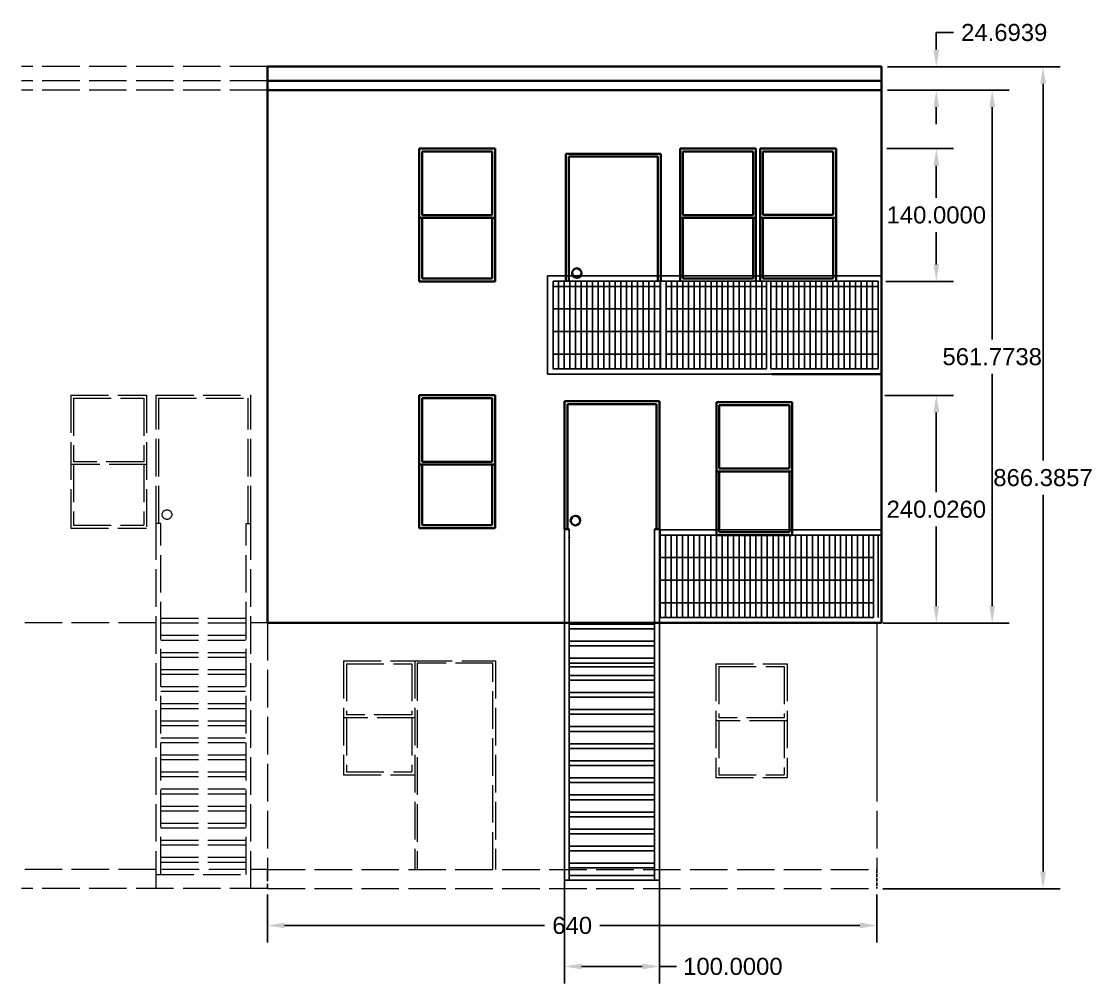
# Model space of a CAD drawing. Header units: inches. Extents: x 114 to 3871, y 85 to 1151.
# Drawn here: x 114 to 1243, y 85 to 1099 of the extents above; entities that cross this region are included whole.
import ezdxf

# ---------------------------------------------------------------- set-up
doc = ezdxf.new("R2010")
doc.units = ezdxf.units.IN
doc.header["$MEASUREMENT"] = 0
doc.linetypes.add('ACAD_ISO02W100', pattern=[15, 12, -3])
doc.layers.get('DEFPOINTS').update_dxf_attribs({"color": 210})
for name, color, linetype, lineweight in [('A-ANNO-DIMS', 253, 'Continuous', 20), ('A-ELEV-MBE1', 7, 'Continuous', 35), ('A-FLOR-STRS', 4, 'Continuous', 25), ('A-ROOF', 3, 'Continuous', 35), ('A-WALL-FULL-EXTR', 7, 'Continuous', 35), ('Adiacente alla casa', 143, 'Continuous', 20), ('Ringhiera', 7, 'Continuous', 25)]:
    doc.layers.add(name, color=color, linetype=linetype, lineweight=lineweight)
doc.layers.add('A-STRUCTURE', color=4, linetype='Continuous')
doc.styles.get("Standard").update_dxf_attribs({"font": 'Arial.ttf'})
doc.dimstyles.get("Standard").update_dxf_attribs({"dimtxt": 0.18, "dimasz": 0.18, "dimexe": 0.18, "dimexo": 0.0625, "dimgap": 0.09, "dimtad": 0, "dimtih": 1, "dimtoh": 1, "dimdec": 4, "dimzin": 0, "dimdsep": 46, "dimtxsty": 'Standard', "dimcen": 0.09, "dimadec": 0, "dimazin": 0, "dimtfac": 1, "dimtdec": 4, "dimtofl": 0, "dimtmove": 0, "dimatfit": 3, "dimfxl": 1, "dimtolj": 1, "dimtzin": 0, "dimarcsym": 0})

# ---------------------------------------------------------------- blocks, each defined once
blk = doc.blocks.new('*D33')
at = {"layer": 'A-ANNO-DIMS', "color": 0, "lineweight": -2, "transparency": 16777216}
for p, q in [((1027.6, 1051.7), (1209.5, 1051.7)), ((1191.5, 1033.7), (1191.5, 636.6)), ((1191.5, 203.3), (1191.5, 600.4)), ((1022.5, 185.3), (1209.5, 185.3))]:
    blk.add_line(p, q, dxfattribs=at)
at = {"layer": 'A-ANNO-DIMS', "color": 0, "transparency": 16777216}
for points in [[(1188.5, 1033.7), (1194.5, 1033.7), (1191.5, 1051.7)], [(1188.5, 203.3), (1194.5, 203.3), (1191.5, 185.3)]]:
    blk.add_solid(points, dxfattribs=at)
at = {"layer": 'DEFPOINTS', "color": 0, "transparency": 16777216}
for p in [(1021.3, 1051.7), (1191.5, 1051.7), (1016.3, 185.3)]:
    blk.add_point(p, dxfattribs=at)
at = {"layer": 'A-ANNO-DIMS', "color": 0, "lineweight": 25, "transparency": 16777216, "insert": (1191.5, 618.5), "char_height": 18, "attachment_point": 5}
blk.add_mtext('\\A1;866.3857', dxfattribs=at)
blk = doc.blocks.new('*D34')
at = {"layer": 'A-ANNO-DIMS', "color": 0, "lineweight": -2, "transparency": 16777216}
for p, q in [((1079, 1069.7), (1079, 1087.7)), ((1079, 1087.7), (1097, 1087.7)), ((1027.6, 1051.7), (1097, 1051.7)), ((1027.4, 1027), (1097, 1027)), ((1079, 1009), (1079, 991))]:
    blk.add_line(p, q, dxfattribs=at)
at = {"layer": 'A-ANNO-DIMS', "color": 0, "transparency": 16777216}
for points in [[(1076, 1069.7), (1082, 1069.7), (1079, 1051.7)], [(1076, 1009), (1082, 1009), (1079, 1027)]]:
    blk.add_solid(points, dxfattribs=at)
at = {"layer": 'DEFPOINTS', "color": 0, "transparency": 16777216}
for p in [(1021.3, 1051.7), (1079, 1051.7), (1021.1, 1027)]:
    blk.add_point(p, dxfattribs=at)
at = {"layer": 'A-ANNO-DIMS', "color": 0, "lineweight": 25, "transparency": 16777216, "insert": (1150.6, 1087.7), "char_height": 18, "attachment_point": 5}
blk.add_mtext('\\A1;24.6939', dxfattribs=at)
blk = doc.blocks.new('*D35')
at = {"layer": 'A-ANNO-DIMS', "color": 0, "lineweight": -2, "transparency": 16777216}
for p, q in [((1027.4, 1027), (1155.9, 1027)), ((1137.9, 1009), (1137.9, 764.1)), ((1137.9, 483.2), (1137.9, 727.9)), ((1022.5, 465.2), (1155.9, 465.2))]:
    blk.add_line(p, q, dxfattribs=at)
at = {"layer": 'A-ANNO-DIMS', "color": 0, "transparency": 16777216}
for points in [[(1134.9, 1009), (1140.9, 1009), (1137.9, 1027)], [(1134.9, 483.2), (1140.9, 483.2), (1137.9, 465.2)]]:
    blk.add_solid(points, dxfattribs=at)
at = {"layer": 'DEFPOINTS', "color": 0, "transparency": 16777216}
for p in [(1021.1, 1027), (1137.9, 1027), (1016.3, 465.2)]:
    blk.add_point(p, dxfattribs=at)
at = {"layer": 'A-ANNO-DIMS', "color": 0, "lineweight": 25, "transparency": 16777216, "insert": (1137.9, 746), "char_height": 18, "attachment_point": 5}
blk.add_mtext('\\A1;561.7738', dxfattribs=at)
blk = doc.blocks.new('*D44')
at = {"layer": 'A-ANNO-DIMS', "color": 0, "lineweight": -2, "transparency": 16777216}
for p, q in [((373.8, 179.1), (373.8, 128.5)), ((1016.3, 179.1), (1016.3, 128.5)), ((391.8, 146.5), (666, 146.5)), ((998.3, 146.5), (724.1, 146.5))]:
    blk.add_line(p, q, dxfattribs=at)
at = {"layer": 'A-ANNO-DIMS', "color": 0, "transparency": 16777216}
for points in [[(391.8, 149.5), (391.8, 143.5), (373.8, 146.5)], [(998.3, 149.5), (998.3, 143.5), (1016.3, 146.5)]]:
    blk.add_solid(points, dxfattribs=at)
at = {"layer": 'DEFPOINTS', "color": 0, "transparency": 16777216}
for p in [(373.8, 185.4), (1016.3, 185.4), (1016.3, 146.5)]:
    blk.add_point(p, dxfattribs=at)
at = {"layer": 'A-ANNO-DIMS', "color": 0, "lineweight": 25, "transparency": 16777216, "insert": (695.1, 146.5), "char_height": 18, "attachment_point": 5}
blk.add_mtext('\\A1;640', dxfattribs=at)
blk = doc.blocks.new('*D36')
at = {"layer": 'A-ANNO-DIMS', "color": 0, "lineweight": -2, "transparency": 16777216}
for p, q in [((1024.6, 705.2), (1097, 705.2)), ((1079, 687.2), (1079, 603.3)), ((1079, 483.2), (1079, 567.1)), ((1022.5, 465.2), (1097, 465.2))]:
    blk.add_line(p, q, dxfattribs=at)
at = {"layer": 'A-ANNO-DIMS', "color": 0, "transparency": 16777216}
for points in [[(1076, 687.2), (1082, 687.2), (1079, 705.2)], [(1076, 483.2), (1082, 483.2), (1079, 465.2)]]:
    blk.add_solid(points, dxfattribs=at)
at = {"layer": 'DEFPOINTS', "color": 0, "transparency": 16777216}
for p in [(1018.3, 705.2), (1016.3, 465.2), (1079, 465.2)]:
    blk.add_point(p, dxfattribs=at)
at = {"layer": 'A-ANNO-DIMS', "color": 0, "lineweight": 25, "transparency": 16777216, "insert": (1079, 585.2), "char_height": 18, "attachment_point": 5}
blk.add_mtext('\\A1;240.0260', dxfattribs=at)
blk = doc.blocks.new('*D37')
at = {"layer": 'A-ANNO-DIMS', "color": 0, "lineweight": -2, "transparency": 16777216}
for p, q in [((1026.8, 965.4), (1097, 965.4)), ((1079, 947.4), (1079, 913.5)), ((1079, 843.4), (1079, 877.3)), ((1025.6, 825.4), (1097, 825.4))]:
    blk.add_line(p, q, dxfattribs=at)
at = {"layer": 'A-ANNO-DIMS', "color": 0, "transparency": 16777216}
for points in [[(1076, 947.4), (1082, 947.4), (1079, 965.4)], [(1076, 843.4), (1082, 843.4), (1079, 825.4)]]:
    blk.add_solid(points, dxfattribs=at)
at = {"layer": 'DEFPOINTS', "color": 0, "transparency": 16777216}
for p in [(1020.6, 965.4), (1019.4, 825.4), (1079, 825.4)]:
    blk.add_point(p, dxfattribs=at)
at = {"layer": 'A-ANNO-DIMS', "color": 0, "lineweight": 25, "transparency": 16777216, "insert": (1079, 895.4), "char_height": 18, "attachment_point": 5}
blk.add_mtext('\\A1;140.0000', dxfattribs=at)
blk = doc.blocks.new('*D49')
at = {"layer": 'A-ANNO-DIMS', "color": 0, "lineweight": -2, "transparency": 16777216}
for p, q in [((687, 692.9), (687, 85.3)), ((787, 692.9), (787, 85.3)), ((705, 103.3), (769, 103.3)), ((787, 103.3), (805, 103.3))]:
    blk.add_line(p, q, dxfattribs=at)
at = {"layer": 'A-ANNO-DIMS', "color": 0, "transparency": 16777216}
for points in [[(705, 106.3), (705, 100.3), (687, 103.3)], [(769, 106.3), (769, 100.3), (787, 103.3)]]:
    blk.add_solid(points, dxfattribs=at)
at = {"layer": 'DEFPOINTS', "color": 0, "transparency": 16777216}
for p in [(687, 699.1), (787, 699.1), (787, 103.3)]:
    blk.add_point(p, dxfattribs=at)
at = {"layer": 'A-ANNO-DIMS', "color": 0, "lineweight": 25, "transparency": 16777216, "insert": (864.5, 103.3), "char_height": 18, "attachment_point": 5}
blk.add_mtext('\\A1;100.0000', dxfattribs=at)

msp = doc.modelspace()

# ---------------------------------------------------------------- hatches: boundary and pattern name
at = {"layer": 'Ringhiera', "lineweight": 25}
h = msp.add_hatch(dxfattribs=at)
h.set_pattern_fill('GRATE', color=256, scale=7.499448, angle=90, style=0)
h.set_pattern_definition([(90, (8681.1417, 35274.303), (-5.9526872, 4e-16), []), (180, (8681.142, 35274.303), (-3e-15, -23.810749), [])])
h.paths.add_polyline_path([(899.91525, 825.57547), (794.06512, 825.57547), (794.06512, 733.27456), (899.91525, 733.27456)])
h.paths.add_polyline_path([(674.9318, 825.57547), (674.9318, 733.27456), (788.29631, 733.27456), (788.29631, 825.57547)], flags=17)

# ---------------------------------------------------------------- linework, layer by layer
at = {"layer": 'A-ELEV-MBE1'}
msp.add_line((905.68406, 727.50576), (1021.06019, 727.50576), dxfattribs=at)
at = {"layer": 'A-FLOR-STRS', "linetype": 'Continuous'}
for p, q in [((692.01927, 464.11646), (782.01927, 464.11646)), ((692.01927, 459.11646), (782.01927, 459.11646)), ((692.01927, 446.11646), (782.01927, 446.11646)), ((692.01927, 441.11646), (782.01927, 441.11646)), ((692.01927, 428.11646), (782.01927, 428.11646)), ((692.01927, 423.11646), (782.01927, 423.11646)), ((692.01927, 419.11646), (782.01927, 419.11646)), ((772.01927, 419.11646), (702.01927, 419.11646)), ((692.01927, 410.11646), (782.01927, 410.11646)), ((692.01927, 405.11646), (782.01927, 405.11646)), ((692.01927, 392.11646), (782.01927, 392.11646)), ((692.01927, 387.11646), (782.01927, 387.11646)), ((692.01927, 374.11646), (782.01927, 374.11646)), ((692.01927, 369.11646), (782.01927, 369.11646)), ((692.01927, 356.11646), (782.01927, 356.11646)), ((692.01927, 351.11646), (782.01927, 351.11646)), ((692.01927, 338.11646), (782.01927, 338.11646)), ((692.01927, 333.11646), (782.01927, 333.11646)), ((692.01927, 320.11646), (782.01927, 320.11646)), ((692.01927, 315.11646), (782.01927, 315.11646)), ((692.01927, 302.11646), (782.01927, 302.11646)), ((692.01927, 297.11646), (782.01927, 297.11646)), ((692.01927, 284.11646), (782.01927, 284.11646)), ((692.01927, 279.11646), (782.01927, 279.11646)), ((692.01927, 266.11646), (782.01927, 266.11646)), ((692.01927, 261.11646), (782.01927, 261.11646)), ((692.01927, 248.11646), (782.01927, 248.11646)), ((692.01927, 243.11646), (782.01927, 243.11646)), ((692.01927, 230.11646), (782.01927, 230.11646)), ((692.01927, 225.11646), (782.01927, 225.11646)), ((692.01927, 212.11646), (782.01927, 212.11646)), ((692.01927, 207.11646), (782.01927, 207.11646)), ((687.01927, 194.11646), (787.01927, 194.11646)), ((782.01927, 199.11646), (692.01927, 199.11646))]:
    msp.add_line(p, q, dxfattribs=at)
for points in [[(687.01927, 179.11646), (687.01927, 564.11646)], [(692.01927, 194.11646), (692.01927, 564.11646)], [(782.01927, 194.11646), (782.01927, 564.11646)], [(787.01927, 179.11646), (787.01927, 564.11646)]]:
    msp.add_lwpolyline(points, dxfattribs=at)
at = {"layer": 'A-ROOF', "linetype": 'Continuous'}
for p, q in [((373.84172, 1051.78316), (1021.34172, 1051.78316)), ((373.84172, 1036.67336), (1021.21092, 1036.67336)), ((1021.12697, 1026.97639), (373.84172, 1026.97639))]:
    msp.add_line(p, q, dxfattribs=at)
at = {"layer": 'A-STRUCTURE', "linetype": 'ACAD_ISO02W100'}
msp.add_line((373.84172, 205.39745), (373.84172, 185.39745), dxfattribs=at)
at = {"layer": 'A-STRUCTURE', "linetype": 'ACAD_ISO02W100', "ltscale": 0.3}
msp.add_line((1016.26558, 205.39745), (1016.26558, 185.39745), dxfattribs=at)
at = {"layer": 'A-WALL-FULL-EXTR'}
for p, q in [((373.84172, 1036.67336), (373.84172, 1051.78316)), ((1021.34172, 1051.78316), (1021.34215, 465.38539)), ((373.84172, 1036.67336), (373.84172, 465.39745)), ((533.84172, 965.39745), (613.84172, 965.39745)), ((533.84172, 965.39745), (533.84172, 825.39745)), ((536.84172, 962.39745), (536.84172, 895.39745)), ((536.84172, 962.39745), (610.84172, 962.39745)), ((610.84172, 962.39745), (610.84172, 895.39745)), ((613.84172, 965.39745), (613.84172, 825.39745)), ((688.46894, 825.57547), (688.46894, 960.01347)), ((688.46894, 960.01347), (788.46894, 960.01347)), ((788.46894, 825.57547), (788.46894, 960.01347)), ((808.84172, 965.39745), (808.84172, 825.39745)), ((808.84172, 965.39745), (888.84172, 965.39745)), ((811.84172, 962.39745), (885.84172, 962.39745)), ((811.84172, 962.39745), (811.84172, 895.39745)), ((885.84172, 962.39745), (885.84172, 895.39745)), ((888.84172, 965.39745), (888.84172, 825.39745)), ((893.24574, 965.50558), (893.24574, 825.50558)), ((893.24574, 965.50558), (973.24574, 965.50558)), ((896.24574, 962.50558), (970.24574, 962.50558)), ((896.24574, 962.50558), (896.24574, 895.50558)), ((970.24574, 962.50558), (970.24574, 895.50558)), ((973.24574, 965.50558), (973.24574, 825.50558)), ((691.46894, 957.01347), (785.46894, 957.01347)), ((691.46894, 825.57547), (691.46894, 957.01347)), ((785.46894, 825.57547), (785.46894, 957.01347)), ((536.84172, 892.39745), (536.84172, 828.39745)), ((610.84172, 892.39745), (610.84172, 828.39745)), ((811.84172, 892.39745), (811.84172, 828.39745)), ((885.84172, 892.39745), (885.84172, 828.39745)), ((896.24574, 892.50558), (896.24574, 828.50558)), ((970.24574, 892.50558), (970.24574, 828.50558)), ((533.84172, 825.39745), (613.84172, 825.39745)), ((536.84172, 828.39745), (610.84172, 828.39745)), ((811.84172, 828.39745), (885.84172, 828.39745)), ((896.24574, 828.50558), (970.24574, 828.50558)), ((533.84172, 705.39745), (533.84172, 565.39745)), ((533.84172, 705.39745), (533.84172, 565.39745)), ((613.84172, 705.39745), (533.84172, 705.39745)), ((536.84172, 702.39745), (536.84172, 635.39745)), ((536.84172, 702.39745), (610.84172, 702.39745)), ((610.84172, 702.39745), (610.84172, 635.39745)), ((613.84172, 705.39745), (613.84172, 565.39745)), ((613.84172, 705.39745), (613.84172, 565.39745)), ((687.01927, 564.11646), (687.01927, 699.11646)), ((687.01927, 699.11646), (787.01927, 699.11646)), ((690.01927, 696.11646), (784.01927, 696.11646)), ((690.01927, 564.11646), (690.01927, 696.11646)), ((784.01927, 564.11646), (784.01927, 696.11646)), ((787.01927, 564.11646), (787.01927, 699.11646)), ((847.16053, 698.04088), (847.16053, 558.04088)), ((847.16053, 698.04088), (847.16053, 558.04088)), ((927.16053, 698.04088), (847.16053, 698.04088)), ((850.16053, 695.04088), (850.16053, 628.04088)), ((850.16053, 695.04088), (924.16053, 695.04088)), ((924.16053, 695.04088), (924.16053, 628.04088)), ((927.16053, 698.04088), (927.16053, 558.04088)), ((927.16053, 698.04088), (927.16053, 558.04088)), ((536.84172, 632.39745), (536.84172, 568.39745)), ((610.84172, 632.39745), (610.84172, 568.39745)), ((850.16053, 625.04088), (850.16053, 561.04088)), ((924.16053, 625.04088), (924.16053, 561.04088)), ((533.84172, 565.39745), (613.84172, 565.39745)), ((536.84172, 568.39745), (610.84172, 568.39745)), ((687.01927, 564.11646), (692.01927, 564.11646)), ((692.01927, 555.28601), (692.01927, 555.93918)), ((782.01927, 564.11646), (787.01927, 564.11646)), ((847.16053, 558.04088), (927.16053, 558.04088)), ((850.16053, 561.04088), (924.16053, 561.04088)), ((373.84172, 465.39745), (898.84172, 465.39745)), ((898.84172, 465.39745), (998.84172, 465.39745)), ((998.84172, 465.39745), (1016.26558, 465.39745)), ((1016.26558, 465.39745), (1021.34215, 465.38539))]:
    msp.add_line(p, q, dxfattribs=at)
at = {"layer": 'A-WALL-FULL-EXTR', "lineweight": 25}
for p, q in [((688.46894, 825.57547), (788.46894, 825.57547)), ((808.84172, 825.57547), (973.24574, 825.57547)), ((847.16053, 558.04088), (927.16053, 558.04088))]:
    msp.add_line(p, q, dxfattribs=at)
at = {"layer": 'A-WALL-FULL-EXTR'}
for points in [[(613.84172, 892.39745), (533.84172, 892.39745)], [(610.84172, 895.39745), (536.84172, 895.39745)], [(888.84172, 892.39745), (808.84172, 892.39745)], [(885.84172, 895.39745), (811.84172, 895.39745)], [(973.24574, 892.50558), (893.24574, 892.50558)], [(970.24574, 895.50558), (896.24574, 895.50558)], [(613.84172, 632.39745), (533.84172, 632.39745)], [(610.84172, 635.39745), (536.84172, 635.39745)], [(927.16053, 625.04088), (847.16053, 625.04088)], [(924.16053, 628.04088), (850.16053, 628.04088)]]:
    msp.add_lwpolyline(points, dxfattribs=at)
for centre in [(699.91432, 834.21374), (698.46465, 573.31673)]:
    msp.add_circle(centre, 5.02998, dxfattribs=at)
at = {"layer": 'Adiacente alla casa', "linetype": 'ACAD_ISO02W100', "ltscale": 3.3}
for p, q in [((373.84172, 1051.78316), (114.35982, 1051.78316)), ((373.84172, 1036.67336), (114.35982, 1036.67336)), ((373.84172, 1026.97639), (114.35982, 1026.97639)), ((166.41785, 705.39745), (246.41785, 705.39745)), ((166.41785, 705.39745), (166.41785, 565.39745)), ((169.41785, 702.39745), (169.41785, 635.39745)), ((169.41785, 702.39745), (243.41785, 702.39745)), ((243.41785, 702.39745), (243.41785, 635.39745)), ((246.41785, 705.39745), (246.41785, 565.39745)), ((256.41785, 570.39745), (256.41785, 705.39745)), ((256.41785, 705.39745), (356.41785, 705.39745)), ((259.41785, 702.39745), (353.41785, 702.39745)), ((259.41785, 570.39745), (259.41785, 702.39745)), ((353.41785, 570.39745), (353.41785, 702.39745)), ((356.41785, 570.39745), (356.41785, 705.39745)), ((169.41785, 632.39745), (169.41785, 568.39745)), ((243.41785, 632.39745), (243.41785, 568.39745)), ((166.41785, 568.39745), (166.41785, 565.39745)), ((166.41785, 565.39745), (246.41785, 565.39745)), ((169.41785, 568.39745), (243.41785, 568.39745)), ((261.41785, 570.39745), (256.41785, 570.39745)), ((351.41785, 570.39745), (356.41785, 570.39745)), ((256.41785, 465.39745), (114.35982, 465.39745)), ((261.41785, 470.39745), (351.41785, 470.39745)), ((261.41785, 465.39745), (351.41785, 465.39745)), ((261.41785, 465.39745), (351.41785, 465.39745)), ((373.84172, 465.39745), (356.41785, 465.39745)), ((373.84172, 465.39745), (373.84172, 205.39745)), ((1016.26558, 465.39745), (1016.26558, 205.39745)), ((261.41785, 452.39745), (351.41785, 452.39745)), ((261.41785, 447.39745), (351.41785, 447.39745)), ((261.41785, 434.39745), (351.41785, 434.39745)), ((261.41785, 429.39745), (351.41785, 429.39745)), ((454.04658, 425.40339), (529.04658, 425.40339)), ((454.04658, 425.40339), (454.04658, 305.40339)), ((457.04658, 422.40339), (457.04658, 368.40339)), ((457.04658, 422.40339), (526.04658, 422.40339)), ((526.04658, 422.40339), (526.04658, 368.40339)), ((529.04658, 425.40339), (529.04658, 205.40339)), ((529.04658, 425.40339), (614.04658, 425.40339)), ((614.04658, 425.40339), (614.04658, 205.40339)), ((846.57289, 422.40339), (921.57289, 422.40339)), ((846.57289, 422.40339), (846.57289, 302.40339)), ((849.57289, 419.40339), (849.57289, 365.40339)), ((849.57289, 419.40339), (918.57289, 419.40339)), ((918.57289, 419.40339), (918.57289, 365.40339)), ((921.57289, 422.40339), (921.57289, 302.40339)), ((1016.26559, 425.39744), (1016.26559, 305.39744)), ((261.41785, 416.39745), (351.41785, 416.39745)), ((261.41785, 411.39745), (351.41785, 411.39745)), ((261.41785, 398.39745), (351.41785, 398.39745)), ((261.41785, 393.39745), (351.41785, 393.39745)), ((261.41785, 380.39745), (351.41785, 380.39745)), ((261.41785, 375.39745), (351.41785, 375.39745)), ((261.41785, 362.39745), (351.41785, 362.39745)), ((457.04658, 365.40339), (457.04658, 308.40339)), ((526.04658, 365.40339), (526.04658, 308.40339)), ((849.57289, 362.40339), (849.57289, 305.40339)), ((918.57289, 362.40339), (918.57289, 305.40339)), ((261.41785, 357.39745), (351.41785, 357.39745)), ((261.41785, 344.39745), (351.41785, 344.39745)), ((261.41785, 339.39745), (351.41785, 339.39745)), ((261.41785, 326.39745), (351.41785, 326.39745)), ((261.41785, 321.39745), (351.41785, 321.39745)), ((261.41785, 308.39745), (351.41785, 308.39745)), ((454.04658, 305.40339), (529.04658, 305.40339)), ((457.04658, 308.40339), (526.04658, 308.40339)), ((849.57289, 305.40339), (918.57289, 305.40339)), ((261.41785, 303.39745), (351.41785, 303.39745)), ((846.57289, 302.40339), (921.57289, 302.40339)), ((261.41785, 290.39745), (351.41785, 290.39745)), ((261.41785, 285.39745), (351.41785, 285.39745)), ((261.41785, 272.39745), (351.41785, 272.39745)), ((261.41785, 267.39745), (351.41785, 267.39745)), ((261.41785, 254.39745), (351.41785, 254.39745)), ((261.41785, 249.39745), (351.41785, 249.39745)), ((261.41785, 236.39745), (351.41785, 236.39745)), ((261.41785, 231.39745), (351.41785, 231.39745)), ((261.41785, 218.39745), (351.41785, 218.39745)), ((256.41785, 205.39745), (114.35982, 205.39745)), ((261.41785, 213.39745), (351.41785, 213.39745)), ((351.41785, 205.39745), (261.41785, 205.39745)), ((373.84172, 205.39745), (356.41785, 205.39745)), ((373.84172, 205.39745), (1016.26558, 205.39745)), ((256.41785, 200.39745), (356.41785, 200.39745)), ((373.84172, 185.39745), (114.35982, 185.39745)), ((373.84172, 185.39745), (1016.26558, 185.39745))]:
    msp.add_line(p, q, dxfattribs=at)
for points in [[(246.41785, 632.39745), (166.41785, 632.39745)], [(243.41785, 635.39745), (169.41785, 635.39745)], [(256.41785, 185.39745), (256.41785, 570.39745)], [(261.41785, 200.39745), (261.41785, 570.39745)], [(351.41785, 200.39745), (351.41785, 570.39745)], [(356.41785, 185.39745), (356.41785, 570.39745)], [(611.54658, 205.40339), (611.54658, 422.90339), (531.54658, 422.90339), (531.54658, 205.40339)], [(529.04658, 365.40339), (454.04658, 365.40339)], [(526.04658, 368.40339), (457.04658, 368.40339)], [(921.57289, 362.40339), (846.57289, 362.40339)], [(918.57289, 365.40339), (849.57289, 365.40339)]]:
    msp.add_lwpolyline(points, dxfattribs=at)
msp.add_circle((267.86324, 579.59772), 5.02998, dxfattribs=at)
at = {"layer": 'Ringhiera', "lineweight": 25}
for p, q in [((669.16299, 831.34427), (905.68406, 831.33541)), ((669.16299, 831.34427), (669.16299, 727.50576)), ((898.82699, 831.33567), (1022.21717, 831.45319)), ((910.39409, 733.26596), (910.39409, 825.56686)), ((916.34677, 733.26596), (916.34677, 825.56686)), ((922.29946, 733.26596), (922.29946, 825.56686)), ((928.25215, 733.26596), (928.25215, 825.56686)), ((934.20483, 733.26596), (934.20483, 825.56686)), ((940.15752, 733.26596), (940.15752, 825.56686)), ((946.11021, 733.26596), (946.11021, 825.56686)), ((952.0629, 733.26596), (952.0629, 825.56686)), ((958.01558, 733.26596), (958.01558, 825.56686)), ((963.96827, 733.26596), (963.96827, 825.56686)), ((969.92096, 733.26596), (969.92096, 825.56686)), ((975.87365, 733.26596), (975.87365, 825.56686)), ((981.82633, 733.26596), (981.82633, 825.56686)), ((987.77902, 733.26596), (987.77902, 825.56686)), ((993.73171, 733.26596), (993.73171, 825.56686)), ((999.68439, 733.26596), (999.68439, 825.56686)), ((1005.63708, 733.26596), (1005.63708, 825.56686)), ((1011.58977, 733.26596), (1011.58977, 825.56686)), ((1017.54246, 820.14058), (904.5958, 820.14058)), ((1017.96031, 796.32983), (904.5958, 796.32983)), ((1017.96031, 772.51908), (904.5958, 772.51908)), ((1017.96031, 748.70833), (904.5958, 748.70833)), ((669.16299, 727.50576), (905.68406, 727.50576)), ((905.68406, 727.50576), (669.16299, 727.50576)), ((1021.06019, 727.50576), (898.82699, 727.49715)), ((787.78806, 563.46716), (1021.34208, 563.46717)), ((787.78806, 471.16626), (787.78806, 563.46716)), ((1012.77151, 558.04088), (1012.77151, 471.16626)), ((1017.65994, 558.04089), (1017.65994, 471.16626)), ((1021.34215, 465.39763), (782.01925, 465.39745)), ((782.01925, 465.39745), (1018.54032, 465.39745)), ((1012.77151, 471.16626), (787.78806, 471.16626))]:
    msp.add_line(p, q, dxfattribs=at)
at = {"layer": 'Ringhiera', "linetype": 'Continuous', "lineweight": 25}
for p, q in [((901.15257, 558.04088), (787.78806, 558.04088)), ((793.58635, 471.16626), (793.58635, 558.04088)), ((799.53903, 471.16626), (799.53903, 558.04088)), ((805.49172, 471.16626), (805.49172, 558.04088)), ((811.44441, 471.16626), (811.44441, 558.04088)), ((817.39709, 471.16626), (817.39709, 558.04088)), ((823.34978, 471.16626), (823.34978, 558.04088)), ((829.30247, 471.16626), (829.30247, 558.04088)), ((835.25516, 471.16626), (835.25516, 558.04088)), ((841.20784, 471.16626), (841.20784, 558.04088)), ((847.16053, 471.16626), (847.16053, 558.04088)), ((853.11322, 471.16626), (853.11322, 558.04088)), ((859.0659, 471.16626), (859.0659, 558.04088)), ((865.01859, 471.16626), (865.01859, 558.04088)), ((870.97128, 471.16626), (870.97128, 558.04088)), ((876.92397, 471.16626), (876.92397, 558.04088)), ((882.87665, 471.16626), (882.87665, 558.04088)), ((888.82934, 471.16626), (888.82934, 558.04088)), ((894.78203, 471.16626), (894.78203, 558.04088)), ((900.73472, 471.16626), (900.73472, 558.04088)), ((1021.34208, 558.04089), (901.15257, 558.04088)), ((907.10526, 471.16626), (907.10526, 558.04088)), ((912.64009, 471.16626), (912.64009, 558.04088)), ((918.59278, 471.16626), (918.59278, 558.04088)), ((924.54546, 471.16626), (924.54546, 558.04088)), ((930.49815, 471.16626), (930.49815, 558.04088)), ((936.45084, 471.16626), (936.45084, 558.04088)), ((942.40353, 471.16626), (942.40353, 558.04088)), ((948.35621, 471.16626), (948.35621, 558.04088)), ((954.3089, 471.16626), (954.3089, 558.04088)), ((960.26159, 471.16626), (960.26159, 558.04088)), ((966.21427, 471.16626), (966.21427, 558.04088)), ((972.16696, 471.16626), (972.16696, 558.04088)), ((978.11965, 471.16626), (978.11965, 558.04088)), ((984.07234, 471.16626), (984.07234, 558.04088)), ((990.02502, 471.16626), (990.02502, 558.04088)), ((995.97771, 471.16626), (995.97771, 558.04088)), ((1001.9304, 471.16626), (1001.9304, 558.04088)), ((1007.88308, 471.16626), (1007.88308, 558.04088)), ((901.15257, 534.23013), (787.78806, 534.23013)), ((1012.77151, 534.23013), (901.15257, 534.23013)), ((901.15257, 510.41938), (787.78806, 510.41938)), ((1012.77151, 510.41938), (901.15257, 510.41938)), ((901.15257, 486.60863), (787.78806, 486.60863)), ((1012.77151, 486.60863), (900.73472, 486.60863))]:
    msp.add_line(p, q, dxfattribs=at)
at = {"layer": 'Ringhiera', "lineweight": 25}
for points in [[(674.9318, 825.57547), (899.91525, 825.57547), (899.91525, 733.27456), (674.9318, 733.27456)], [(904.5958, 825.56686), (1017.54246, 825.56686), (1017.54246, 733.26596), (904.5958, 733.26596)]]:
    msp.add_lwpolyline(points, close=True, dxfattribs=at)
for points in [[(788.29631, 825.57547), (788.29631, 733.27456)], [(794.06512, 825.57547), (794.06512, 733.27456)]]:
    msp.add_lwpolyline(points, dxfattribs=at)

# ---------------------------------------------------------------- dimensions: what is measured, and where the dimension line sits
at = {"layer": 'A-ANNO-DIMS', "lineweight": 25}
for base, p1, p2, picture, middle in [((1079.00028, 1051.67033), (1021.12697, 1026.97639), (1021.34074, 1051.67033), '*D34', (1150.57053, 1087.67033)), ((1079.00028, 825.39745), (1020.59395, 965.39745), (1019.38208, 825.39745), '*D37', (1079.00028, 895.39745)), ((1079.00028, 465.20264), (1018.34187, 705.22865), (1016.26558, 465.20264), '*D36', (1079.00028, 585.21565))]:
    dim = msp.add_linear_dim(base=base, p1=p1, p2=p2, angle=90, dimstyle='Standard', override={"dimscale": 100}, dxfattribs=at)
    dim.commit()
    dim.dimension.update_dxf_attribs({"geometry": picture, "text_midpoint": middle})
for base, p1, p2, picture, middle in [((1191.52994, 1051.67033), (1016.26558, 185.28463), (1021.34074, 1051.67033), '*D33', (1191.52994, 618.47748)), ((1137.9317254525, 1026.9763947666), (1016.2655800807, 465.2026445309), (1021.1269852282, 1026.9763947666), '*D35', (1137.9317254525, 745.992118215))]:
    dim = msp.add_linear_dim(base=base, p1=p1, p2=p2, angle=90, dimstyle='Standard', override={"dimscale": 100}, dxfattribs=at)
    dim.commit()
    dim.dimension.update_dxf_attribs({"geometry": picture, "text_midpoint": middle, "dimtype": 160})
dim = msp.add_linear_dim(base=(787.01927, 103.25971), p1=(687.01927, 699.11646), p2=(787.01927, 699.11646), dimstyle='Standard', override={"dimscale": 100}, dxfattribs=at)
dim.commit()
dim.dimension.update_dxf_attribs({"geometry": '*D49', "text_midpoint": (864.48312, 103.25971)})
dim = msp.add_linear_dim(base=(1016.26558, 146.48426), p1=(373.84172, 185.39745), p2=(1016.26558, 185.39745), text='640', dimstyle='Standard', override={"dimscale": 100}, dxfattribs=at)
dim.commit()
dim.dimension.update_dxf_attribs({"geometry": '*D44', "text_midpoint": (695.05365, 146.48426)})

doc.saveas('drawing.dxf')
